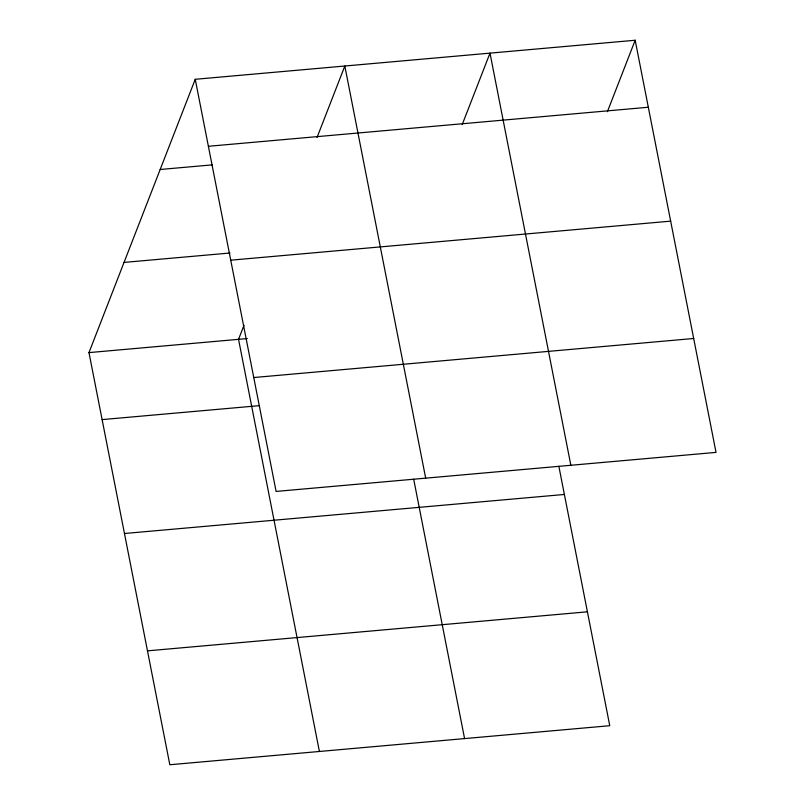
<?xml version="1.0" encoding="UTF-8"?>
<svg xmlns="http://www.w3.org/2000/svg" width="805" height="805" viewBox="0 0 805 805"><rect width="100%" height="100%" fill="white"/><g stroke="black" fill="none" stroke-linecap="round" stroke-linejoin="round"><path stroke-width="1.21" d="M558.861 466.296L609.757 725.708L169.825 764.75L88.973 352.61L195.243 79.293L635.175 40.25L716.027 452.39L276.105 491.432L195.243 79.293M244.006 325.28L238.542 339.338L319.404 751.478M317.039 137.474L344.822 66.02L425.684 478.16M462.211 124.584L489.993 53.13L570.856 465.28M607.393 111.704L635.175 40.25M208.394 146.289L648.317 107.246M160.175 169.493L212.53 164.844M124.04 262.41L229.989 253.012M230.733 260.186L670.666 221.144M88.973 352.61L247.306 338.553M253.756 377.535L693.689 338.492M102.114 419.606L259.2 405.67M124.463 533.504L564.386 494.461M147.486 650.853L587.409 611.81M413.679 479.176L464.576 738.588"/></g></svg>
